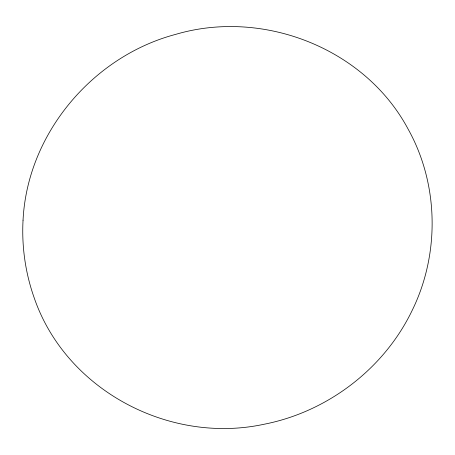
<?xml version="1.0" encoding="UTF-8"?>
<svg xmlns="http://www.w3.org/2000/svg" width="455" height="455" viewBox="0 0 455 455"><rect width="100%" height="100%" fill="white"/><g stroke="black" fill="none" stroke-linecap="round" stroke-linejoin="round"><path stroke-width="0.68" d="M23.046 220.186C21.624 246.377 25.361 272.772 34.085 297.513L34.108 297.593C65.753 390.06 169.158 444.598 263.735 424.322L263.752 424.316C327.099 412.031 383.667 369.181 411.866 311.032C439.962 254.345 438.995 184.247 408.004 128.907L407.964 128.833C364.739 48.071 262.632 8.588 175.556 34.409C92.507 56.443 27.294 133.867 23.046 220.186"/></g></svg>
